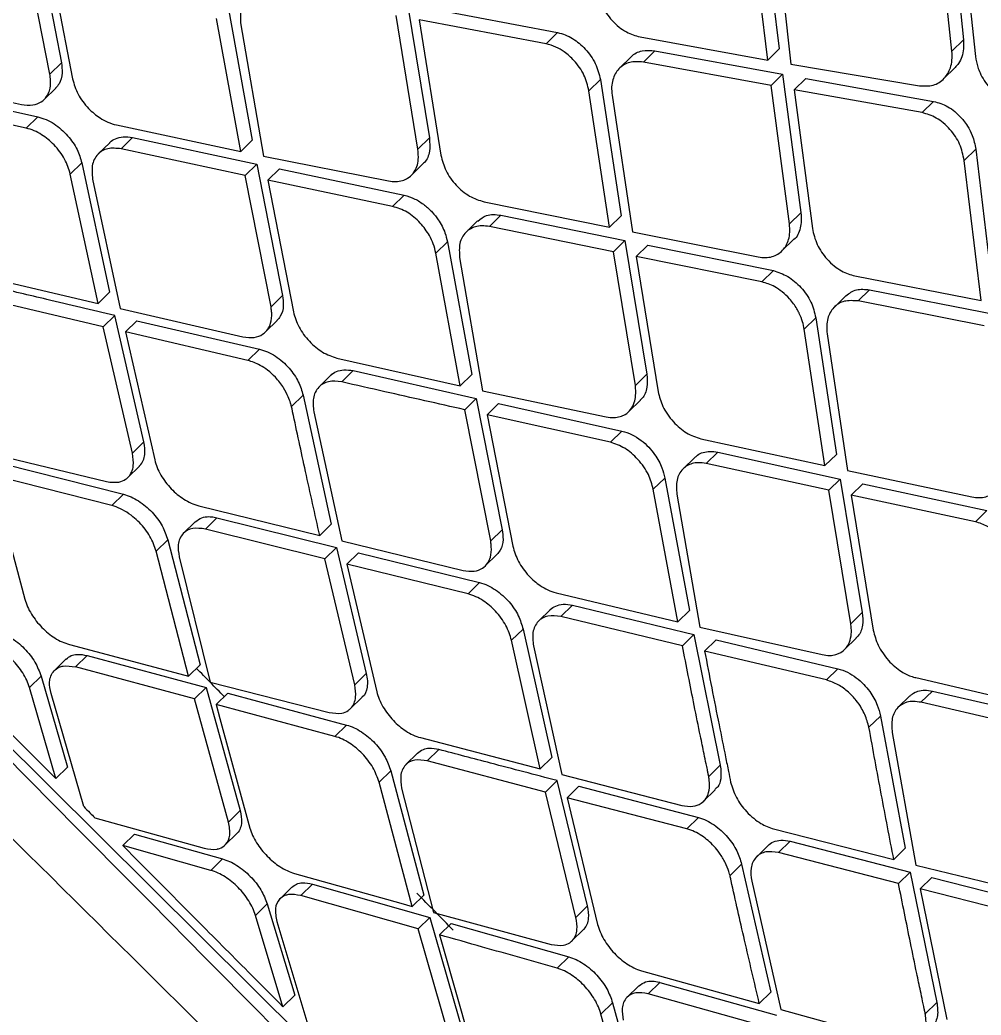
# Model space of a CAD drawing. Extents: x 525 to 613, y 487 to 635.
# Drawn here: x 601.145 to 602.214, y 577.558 to 578.665 of the extents above; entities that cross this region are included whole.
import ezdxf

# ---------------------------------------------------------------- set-up
doc = ezdxf.new("R2010")
doc.units = 0
doc.header["$MEASUREMENT"] = 0
doc.layers.add('1', color=4, linetype='Continuous')
doc.layers.add('STD TEST', color=3, linetype='Continuous')

# ---------------------------------------------------------------- blocks, each defined once
blk = doc.blocks.new('2023 VANGUARD')
at = {"layer": '1', "color": 3, "linetype": 'Continuous', "lineweight": 25}
for p, q in [((32.9196, -15.5734), (30.4812, -13.1583)), ((33.2183, -13.8921), (33.2348, -14.0484)), ((33.0109, -13.9031), (33.0299, -14.0585)), ((33.2219, -14.061), (33.2054, -13.9048)), ((33.0171, -14.0711), (32.9981, -13.9156)), ((33.2317, -13.909), (33.2481, -14.067)), ((32.2031, -13.9278), (32.2314, -14.0741)), ((33.0255, -13.9198), (33.0429, -14.0757)), ((32.2186, -14.0866), (32.1903, -13.9404)), ((32.2156, -13.9454), (32.2438, -14.092)), ((32.4169, -14.0122), (32.4438, -14.16)), ((32.6165, -14.0089), (32.6408, -14.1576)), ((32.6421, -14.0138), (32.7833, -14.0405)), ((32.431, -14.1725), (32.4041, -14.0247)), ((32.628, -14.1701), (32.6038, -14.0214)), ((32.6294, -14.0263), (32.6536, -14.1766)), ((32.7705, -14.053), (32.6294, -14.0263)), ((32.4308, -14.0296), (32.4562, -14.1778)), ((32.7705, -14.053), (32.7833, -14.0405)), ((32.875, -14.0453), (33.0171, -14.0711)), ((33.2219, -14.061), (33.2348, -14.0484)), ((32.8788, -14.0732), (32.8916, -14.0606)), ((32.8916, -14.0606), (33.0335, -14.0866)), ((33.0171, -14.0711), (33.0299, -14.0585)), ((32.8649, -14.0676), (32.8521, -14.0801)), ((32.2186, -14.0866), (32.2314, -14.0741)), ((33.0207, -14.0992), (32.8788, -14.0732)), ((33.0429, -14.0757), (33.1857, -14.0996)), ((33.2126, -14.092), (33.2255, -14.0794)), ((32.0492, -14.0903), (32.1869, -14.1204)), ((32.831, -14.0927), (32.8182, -14.1052)), ((32.831, -14.0927), (32.8539, -14.2443)), ((33.0207, -14.0992), (33.0335, -14.0867)), ((33.0335, -14.0866), (33.054, -14.2406)), ((33.0465, -14.1039), (33.0593, -14.0913)), ((33.0593, -14.0913), (33.2016, -14.1169)), ((32.0677, -14.1038), (32.2051, -14.1341)), ((32.2123, -14.1147), (32.2251, -14.1021)), ((32.8411, -14.2569), (32.8182, -14.1052)), ((33.0411, -14.2532), (33.0207, -14.0992)), ((33.1887, -14.1294), (33.0465, -14.1039)), ((33.0465, -14.1039), (33.0667, -14.2581)), ((32.1923, -14.1467), (32.0549, -14.1164)), ((32.8439, -14.1101), (32.8665, -14.262)), ((33.1887, -14.1294), (33.2016, -14.1169)), ((32.1923, -14.1467), (32.2051, -14.1342)), ((32.2926, -14.1431), (32.431, -14.1725)), ((32.2978, -14.1696), (32.3106, -14.1571)), ((32.3106, -14.1571), (32.4488, -14.1867)), ((32.431, -14.1725), (32.4438, -14.16)), ((32.628, -14.1701), (32.6408, -14.1576)), ((32.2852, -14.1628), (32.2725, -14.1752)), ((32.436, -14.1992), (32.2978, -14.1696)), ((33.2356, -14.1825), (33.2484, -14.1699)), ((33.2484, -14.1699), (33.2672, -14.3256)), ((32.4562, -14.1778), (32.5952, -14.2053)), ((33.2544, -14.3382), (33.2356, -14.1825)), ((32.2413, -14.1977), (32.2541, -14.1852)), ((32.2541, -14.1852), (32.285, -14.3289)), ((32.436, -14.1992), (32.4488, -14.1867)), ((32.4488, -14.1867), (32.4774, -14.3328)), ((32.4612, -14.2045), (32.4739, -14.192)), ((32.4739, -14.192), (32.6126, -14.2211)), ((32.6207, -14.1991), (32.6335, -14.1865)), ((32.2722, -14.3415), (32.2413, -14.1977)), ((32.2662, -14.2032), (32.2969, -14.3472)), ((32.4646, -14.3453), (32.436, -14.1992)), ((32.4612, -14.2045), (32.4895, -14.3509)), ((32.5998, -14.2337), (32.4612, -14.2045)), ((32.5998, -14.2337), (32.6126, -14.2212)), ((32.7016, -14.2286), (32.8411, -14.2569)), ((32.7075, -14.256), (32.7203, -14.2435)), ((32.7203, -14.2435), (32.8582, -14.2717)), ((32.8411, -14.2569), (32.8539, -14.2443)), ((33.0411, -14.2532), (33.054, -14.2407)), ((32.6944, -14.2497), (32.6816, -14.2622)), ((32.8454, -14.2843), (32.7075, -14.256)), ((32.8665, -14.262), (33.0065, -14.2898)), ((33.0329, -14.2831), (33.0457, -14.2706)), ((32.6607, -14.2729), (32.6479, -14.2855)), ((32.6607, -14.2729), (32.6878, -14.4205)), ((32.8454, -14.2843), (32.8582, -14.2717)), ((32.8582, -14.2717), (32.8826, -14.4203)), ((32.8708, -14.2894), (32.8836, -14.2769)), ((32.8836, -14.2769), (33.0233, -14.305)), ((32.6749, -14.4331), (32.6479, -14.2855)), ((32.6744, -14.2906), (32.6999, -14.4386)), ((32.8698, -14.4328), (32.8454, -14.2843)), ((33.0105, -14.3175), (32.8708, -14.2894)), ((32.8708, -14.2894), (32.8951, -14.4397)), ((32.1362, -14.3097), (32.2722, -14.3415)), ((33.0105, -14.3175), (33.0233, -14.305)), ((33.1138, -14.3109), (33.2544, -14.3382)), ((33.1176, -14.3388), (33.1304, -14.3263)), ((33.1304, -14.3263), (33.2708, -14.3538)), ((32.2779, -14.3675), (32.1435, -14.3358)), ((32.2722, -14.3415), (32.285, -14.3289)), ((32.4774, -14.3328), (32.4646, -14.3453)), ((33.104, -14.333), (33.0912, -14.3455)), ((32.2969, -14.3472), (32.4333, -14.3786)), ((33.2579, -14.3663), (33.1176, -14.3388)), ((32.2779, -14.3675), (32.2908, -14.3549)), ((32.3233, -14.4955), (32.2908, -14.3549)), ((33.0577, -14.3702), (33.0705, -14.3576)), ((33.0705, -14.3576), (33.0934, -14.5093)), ((32.3104, -14.5081), (32.2779, -14.3675)), ((32.3026, -14.3732), (32.3155, -14.3607)), ((32.3155, -14.3607), (32.4516, -14.3923)), ((32.4584, -14.3732), (32.4713, -14.3606)), ((33.0806, -14.5218), (33.0577, -14.3702)), ((32.3026, -14.3732), (32.3352, -14.5155)), ((32.4388, -14.4048), (32.3026, -14.3732)), ((33.0831, -14.3753), (33.1057, -14.5272)), ((32.4388, -14.4048), (32.4516, -14.3923)), ((32.5379, -14.4023), (32.6749, -14.4331)), ((32.5309, -14.4216), (32.5182, -14.4341)), ((32.5432, -14.4287), (32.5561, -14.4162)), ((32.5561, -14.4162), (32.6928, -14.4472)), ((32.6749, -14.4331), (32.6878, -14.4205)), ((32.8698, -14.4328), (32.8826, -14.4203)), ((32.5003, -14.4436), (32.4874, -14.4561)), ((32.5003, -14.4436), (32.5316, -14.5869)), ((32.68, -14.4597), (32.6928, -14.4472)), ((32.6928, -14.4472), (32.7217, -14.593)), ((32.6999, -14.4386), (32.8374, -14.4676)), ((32.7177, -14.4528), (32.7049, -14.4653)), ((32.7177, -14.4528), (32.8549, -14.4834)), ((32.8626, -14.4617), (32.8754, -14.4491)), ((32.5122, -14.4619), (32.5432, -14.6055)), ((32.7089, -14.6055), (32.68, -14.4597)), ((32.842, -14.4959), (32.7049, -14.4653)), ((32.7049, -14.4653), (32.7335, -14.6114)), ((32.842, -14.4959), (32.8548, -14.4834)), ((32.9427, -14.492), (33.0806, -14.5218)), ((32.3104, -14.5081), (32.3233, -14.4955)), ((32.1474, -14.5071), (32.2815, -14.5396)), ((32.9358, -14.5128), (32.923, -14.5253)), ((32.9485, -14.5194), (32.9614, -14.5069)), ((32.9614, -14.5069), (33.0977, -14.5367)), ((33.0806, -14.5218), (33.0934, -14.5093)), ((32.1669, -14.5197), (32.3006, -14.5536)), ((32.3053, -14.5349), (32.3182, -14.5223)), ((33.0849, -14.5492), (32.9485, -14.5194)), ((32.2877, -14.5663), (32.154, -14.5323)), ((32.8898, -14.5481), (32.9026, -14.5356)), ((32.9026, -14.5356), (32.9299, -14.6829)), ((33.0977, -14.5367), (33.0849, -14.5492)), ((33.0978, -14.5367), (33.1222, -14.6851)), ((33.1057, -14.5272), (33.2441, -14.5566)), ((33.11, -14.5546), (33.1228, -14.5421)), ((33.1228, -14.5421), (33.2609, -14.5718)), ((32.1586, -14.55), (32.1908, -14.6704)), ((32.2877, -14.5663), (32.3006, -14.5537)), ((32.9171, -14.6955), (32.8898, -14.5481)), ((32.9159, -14.5536), (32.9417, -14.7013)), ((33.1094, -14.6976), (33.0849, -14.5492)), ((33.11, -14.5546), (33.1344, -14.7048)), ((33.2481, -14.5843), (33.11, -14.5546)), ((32.3842, -14.5664), (32.5187, -14.5995)), ((32.3916, -14.5923), (32.4044, -14.5797)), ((32.4044, -14.5797), (32.5375, -14.6128)), ((33.2481, -14.5843), (33.2609, -14.5718)), ((32.3803, -14.5842), (32.3674, -14.5969)), ((32.5187, -14.5995), (32.5316, -14.5869)), ((32.5246, -14.6254), (32.3916, -14.5923)), ((32.7089, -14.6055), (32.7217, -14.593)), ((32.3498, -14.6044), (32.3369, -14.617)), ((32.3498, -14.6044), (32.3857, -14.7433)), ((32.5375, -14.6128), (32.5246, -14.6254)), ((32.5375, -14.6128), (32.5706, -14.7528)), ((32.5432, -14.6055), (32.6782, -14.6383)), ((32.3727, -14.756), (32.3369, -14.617)), ((32.3624, -14.6231), (32.3968, -14.7624)), ((32.549, -14.6314), (32.5619, -14.6188)), ((32.5619, -14.6188), (32.6966, -14.6519)), ((32.7029, -14.6332), (32.7158, -14.6206)), ((32.5577, -14.7654), (32.5246, -14.6254)), ((32.6837, -14.6644), (32.549, -14.6314)), ((32.549, -14.6314), (32.5822, -14.7731)), ((32.6837, -14.6644), (32.6966, -14.6519)), ((32.7816, -14.6632), (32.9171, -14.6955)), ((32.787, -14.6895), (32.7999, -14.6769)), ((32.7999, -14.6769), (32.935, -14.7095)), ((32.7751, -14.682), (32.7623, -14.6945)), ((32.9222, -14.7221), (32.787, -14.6895)), ((32.9171, -14.6955), (32.9299, -14.6829)), ((33.1094, -14.6976), (33.1222, -14.6851)), ((32.9417, -14.7013), (33.0776, -14.7319)), ((32.7321, -14.716), (32.7449, -14.7035)), ((32.7449, -14.7035), (32.7768, -14.8463)), ((32.9222, -14.7221), (32.935, -14.7095)), ((32.935, -14.7095), (32.9643, -14.8549)), ((33.1024, -14.7263), (33.1153, -14.7137)), ((32.2404, -14.7207), (32.3576, -14.7519)), ((32.764, -14.8589), (32.7321, -14.716)), ((32.7565, -14.7221), (32.7881, -14.8652)), ((32.9468, -14.7279), (32.9596, -14.7154)), ((32.9596, -14.7154), (33.0951, -14.7476)), ((32.2473, -14.7456), (32.2602, -14.7329)), ((32.2602, -14.7329), (32.3924, -14.7684)), ((33.0823, -14.7601), (32.9468, -14.7279)), ((32.2367, -14.7367), (32.2238, -14.7494)), ((32.3794, -14.781), (32.2473, -14.7456)), ((32.3727, -14.756), (32.3857, -14.7433)), ((32.1959, -14.7686), (32.2089, -14.7559)), ((32.2089, -14.7559), (32.2382, -14.8569)), ((32.3576, -14.7519), (32.3727, -14.756)), ((32.5577, -14.7654), (32.5706, -14.7528)), ((33.0823, -14.7601), (33.0951, -14.7476)), ((33.1816, -14.7575), (33.3178, -14.789)), ((32.2252, -14.8696), (32.1959, -14.7686)), ((32.3794, -14.781), (32.3924, -14.7684)), ((32.3924, -14.7684), (32.4303, -14.9053)), ((32.3968, -14.7624), (32.5294, -14.7963)), ((32.2563, -14.9008), (32.2199, -14.7751)), ((32.4034, -14.7875), (32.4164, -14.7748)), ((32.4164, -14.7748), (32.5487, -14.8102)), ((32.5528, -14.792), (32.5657, -14.7794)), ((33.1751, -14.7779), (33.1623, -14.7904)), ((33.1875, -14.7849), (33.2003, -14.7724)), ((33.2003, -14.7724), (33.335, -14.8038)), ((32.4173, -14.918), (32.3794, -14.781)), ((32.4034, -14.7875), (32.4076, -14.8028)), ((32.5357, -14.8228), (32.4034, -14.7875)), ((33.3222, -14.8164), (33.1875, -14.7849)), ((33.1296, -14.8127), (33.1425, -14.8002)), ((33.1425, -14.8002), (33.1701, -14.9471)), ((32.4076, -14.8028), (32.4411, -14.9247)), ((32.5357, -14.8228), (32.5487, -14.8102)), ((32.6309, -14.8242), (32.7639, -14.8589)), ((33.1554, -14.8185), (33.1816, -14.9659)), ((32.6276, -14.8416), (32.6146, -14.8542)), ((32.6384, -14.8501), (32.6514, -14.8374)), ((32.764, -14.8589), (32.7768, -14.8463)), ((32.2252, -14.8696), (32.2382, -14.8569)), ((32.7699, -14.8847), (32.6384, -14.8501)), ((32.9515, -14.8674), (32.9643, -14.8549)), ((32.5848, -14.8738), (32.5977, -14.8611)), ((32.5977, -14.8611), (32.6345, -14.9992)), ((32.7881, -14.8652), (32.9214, -14.8996)), ((32.6215, -15.0119), (32.5848, -14.8738)), ((32.7828, -14.872), (32.7699, -14.8847)), ((32.8167, -15.0113), (32.7828, -14.872)), ((32.7941, -14.891), (32.807, -14.8783)), ((32.807, -14.8783), (32.94, -14.913)), ((32.6099, -14.8802), (32.6452, -15.0186)), ((32.8037, -15.024), (32.7699, -14.8847)), ((32.9458, -14.8948), (32.9587, -14.8822)), ((32.7941, -14.891), (32.8279, -15.0319)), ((32.9271, -14.9256), (32.7941, -14.891)), ((32.4173, -14.918), (32.4303, -14.9053)), ((32.2687, -14.9132), (32.3904, -14.9471)), ((32.9271, -14.9256), (32.94, -14.913)), ((32.2996, -14.9442), (32.3127, -14.9315)), ((32.3127, -14.9315), (32.4106, -14.9589)), ((32.4136, -14.9435), (32.4266, -14.9308)), ((33.0236, -14.9257), (33.1573, -14.9597)), ((32.3976, -14.9717), (32.2996, -14.9442)), ((33.0175, -14.9441), (33.0048, -14.9566)), ((33.0291, -14.952), (33.0419, -14.9394)), ((33.0419, -14.9394), (33.1753, -14.9736)), ((33.1625, -14.9862), (33.0291, -14.952)), ((33.1573, -14.9597), (33.1701, -14.9471)), ((32.3976, -14.9717), (32.4106, -14.9589)), ((32.988, -14.9649), (32.9751, -14.9775)), ((32.988, -14.9649), (33.0206, -15.107)), ((33.1816, -14.9659), (33.3157, -14.9983)), ((32.4906, -14.9751), (32.6088, -15.0083)), ((33.1625, -14.9862), (33.1753, -14.9737)), ((33.1753, -14.9736), (33.2052, -15.1185)), ((32.4977, -14.9998), (32.5107, -14.9871)), ((32.5107, -14.9871), (32.6414, -15.024)), ((32.9992, -14.9838), (33.0315, -15.1263)), ((33.1996, -14.9798), (33.1867, -14.9924)), ((33.1996, -14.9798), (33.3333, -15.0138)), ((32.4876, -14.9905), (32.4746, -15.0033)), ((32.6284, -15.0368), (32.4977, -14.9998)), ((32.6215, -15.0119), (32.6345, -14.9992)), ((33.3204, -15.0264), (33.1867, -14.9924)), ((33.1867, -14.9924), (33.2163, -15.1376)), ((32.4473, -15.0218), (32.4604, -15.0091)), ((32.4604, -15.0091), (32.491, -15.1105)), ((32.6088, -15.0083), (32.6215, -15.0119)), ((32.8037, -15.024), (32.8167, -15.0113)), ((32.4779, -15.1233), (32.4473, -15.0218)), ((32.6452, -15.0186), (32.7762, -15.0541)), ((32.4711, -15.0286), (32.509, -15.1546)), ((32.6284, -15.0368), (32.6414, -15.024)), ((32.6414, -15.024), (32.6804, -15.1599)), ((32.6521, -15.0435), (32.6651, -15.0308)), ((32.6651, -15.0308), (32.7957, -15.0678)), ((32.6673, -15.1727), (32.6284, -15.0368)), ((32.6521, -15.0435), (32.6556, -15.0563)), ((32.7992, -15.0502), (32.8122, -15.0375)), ((32.6556, -15.0563), (32.6909, -15.1796)), ((32.7827, -15.0805), (32.7957, -15.0678)), ((32.8765, -15.0833), (33.0077, -15.1197)), ((32.8737, -15.1), (32.8607, -15.1127)), ((32.8841, -15.109), (32.8971, -15.0963)), ((32.8971, -15.0963), (33.0268, -15.1326)), ((32.4909, -15.1105), (32.4779, -15.1233)), ((33.0138, -15.1453), (32.8841, -15.109)), ((33.0077, -15.1197), (33.0206, -15.107)), ((32.8315, -15.1316), (32.8445, -15.1189)), ((32.8445, -15.1189), (32.8824, -15.2559)), ((33.1923, -15.1311), (33.2052, -15.1185)), ((32.8694, -15.2686), (32.8315, -15.1316)), ((33.0315, -15.1263), (33.163, -15.1625))]:
    blk.add_line(p, q, dxfattribs=at)
for points, knots in [([(26.8663, -9.7116), (26.937, -9.7812), (27.0812, -9.923), (27.2872, -10.1253), (27.4722, -10.3069), (27.6216, -10.4534), (27.7474, -10.5767), (27.8647, -10.6918), (27.9896, -10.8141), (28.1434, -10.965), (28.3305, -11.1483), (28.5539, -11.3673), (28.7978, -11.6064), (29.1727, -11.974), (29.664, -12.4562), (30.258, -13.0407), (30.9241, -13.6973), (31.6654, -14.4298), (32.3021, -15.0605), (32.756, -15.5099), (33.0391, -15.7902), (33.347, -16.0949), (33.6662, -16.4106), (33.8829, -16.6245), (33.9883, -16.7285)], [0, 0, 0, 0, 0.029767, 0.060688, 0.086611, 0.107534, 0.123455, 0.139475, 0.15683, 0.175896, 0.204115, 0.235405, 0.26976, 0.306593, 0.392938, 0.476282, 0.556631, 0.673578, 0.789035, 0.825555, 0.865273, 0.90861, 0.955567, 1, 1, 1, 1]), ([(33.089, -17.8555), (32.8469, -17.5345), (32.3652, -16.8957), (31.5863, -15.9847), (30.7889, -15.0999), (29.9669, -14.2414), (29.1318, -13.4082), (28.2861, -12.5963), (27.4201, -11.8141), (26.5231, -11.0565), (25.896, -10.586), (25.5807, -10.3493)], [0, 0, 0, 0, 0.113392, 0.225638, 0.337341, 0.448782, 0.560233, 0.669481, 0.778832, 0.888788, 1, 1, 1, 1]), ([(32.6165, -18.3278), (32.528, -18.1961), (32.3492, -17.9299), (32.0677, -17.5326), (31.7728, -17.1325), (31.4636, -16.7304), (31.1491, -16.3383), (30.7744, -15.8893), (30.3282, -15.3796), (29.7887, -14.7964), (29.285, -14.2806), (28.8367, -13.84), (28.4614, -13.4835), (28.0918, -13.1442), (27.7284, -12.8222), (27.3605, -12.5075), (26.9058, -12.1331), (26.3605, -11.7073), (25.7337, -11.2469), (25.3112, -10.9616), (25.103, -10.821)], [0, 0, 0, 0, 0.0447089, 0.0903487, 0.1369096, 0.1843794, 0.2327447, 0.2779544, 0.3484175, 0.4226792, 0.500679, 0.5505248, 0.5989031, 0.6457948, 0.691185, 0.7350623, 0.7815627, 0.8564232, 0.9292521, 1, 1, 1, 1]), ([(33.9893, -16.6933), (33.9889, -16.6929), (33.9856, -16.6895), (33.9746, -16.6784), (33.9354, -16.6386), (33.7891, -16.4902), (33.2206, -15.9119), (32.0987, -14.7662), (31.072, -13.7471), (30.4807, -13.1602)], [0, 0, 0, 0, 0.000353, 0.002828, 0.009436, 0.033986, 0.128384, 0.498019, 1, 1, 1, 1]), ([(32.4644, -13.9946), (32.4616, -13.9942), (32.4561, -13.9935), (32.4465, -13.995), (32.4368, -14.0008), (32.4299, -14.0131), (32.4305, -14.0241), (32.4308, -14.0296)], [0, 0, 0, 0, 0.133166, 0.261119, 0.500361, 0.749179, 1, 1, 1, 1]), ([(32.8274, -13.993), (32.8288, -13.9989), (32.8317, -14.0109), (32.8416, -14.0251), (32.8514, -14.0343), (32.8619, -14.0415), (32.8699, -14.0438), (32.875, -14.0453)], [0, 0, 0, 0, 0.249789, 0.499433, 0.638658, 0.768648, 1, 1, 1, 1]), ([(32.7833, -14.0405), (32.7862, -14.0412), (32.7918, -14.0426), (32.8026, -14.0481), (32.8149, -14.0583), (32.8265, -14.0748), (32.8295, -14.0867), (32.831, -14.0927)], [0, 0, 0, 0, 0.13137, 0.258098, 0.496636, 0.748214, 1, 1, 1, 1]), ([(33.2348, -14.0484), (33.2349, -14.0519), (33.2353, -14.0586), (33.2332, -14.0674), (33.23, -14.0745), (33.2268, -14.0778), (33.2254, -14.0793)], [0, 0, 0, 0, 0.27905, 0.546762, 0.803185, 1, 1, 1, 1]), ([(32.8182, -14.1052), (32.8168, -14.0993), (32.8139, -14.0874), (32.8031, -14.0722), (32.7918, -14.0622), (32.7811, -14.0558), (32.7742, -14.054), (32.7705, -14.053)], [0, 0, 0, 0, 0.249693, 0.499384, 0.685785, 0.831493, 1, 1, 1, 1]), ([(32.865, -14.0677), (32.8651, -14.0675), (32.8681, -14.0638), (32.8768, -14.0597), (32.8868, -14.0603), (32.8916, -14.0606)], [0, 0, 0, 0, 0.022458, 0.525567, 1, 1, 1, 1]), ([(33.1857, -14.0996), (33.191, -14.0998), (33.2017, -14.1003), (33.2138, -14.0923), (33.22, -14.0816), (33.2224, -14.0709), (33.2221, -14.0644), (33.2219, -14.061)], [0, 0, 0, 0, 0.246673, 0.499199, 0.722631, 0.854677, 1, 1, 1, 1]), ([(33.2481, -14.067), (33.2488, -14.071), (33.2498, -14.077), (33.2546, -14.089), (33.2614, -14.0997), (33.271, -14.1089), (33.2814, -14.1163), (33.2895, -14.1186), (33.2948, -14.1202)], [0, 0, 0, 0, 0.163472, 0.250582, 0.499861, 0.633896, 0.762075, 1, 1, 1, 1]), ([(32.2314, -14.0741), (32.2319, -14.0779), (32.233, -14.0866), (32.2303, -14.0962), (32.2264, -14.1006), (32.225, -14.1021)], [0, 0, 0, 0, 0.33894, 0.773563, 1, 1, 1, 1]), ([(32.8788, -14.0732), (32.8735, -14.0728), (32.8629, -14.0722), (32.8508, -14.0798), (32.8449, -14.0904), (32.8431, -14.1008), (32.8436, -14.1069), (32.8439, -14.1101)], [0, 0, 0, 0, 0.248866, 0.499118, 0.73443, 0.863554, 1, 1, 1, 1]), ([(32.1869, -14.1204), (32.1913, -14.1209), (32.1996, -14.1219), (32.209, -14.118), (32.215, -14.1123), (32.2189, -14.1042), (32.2198, -14.0956), (32.2189, -14.0889), (32.2186, -14.0866)], [0, 0, 0, 0, 0.212542, 0.4002, 0.562904, 0.700598, 0.90018, 1, 1, 1, 1]), ([(32.2438, -14.092), (32.2455, -14.0977), (32.2489, -14.1091), (32.2606, -14.1246), (32.2726, -14.1346), (32.2833, -14.1405), (32.2894, -14.1422), (32.2926, -14.1431)], [0, 0, 0, 0, 0.24857, 0.499632, 0.716873, 0.850307, 1, 1, 1, 1]), ([(33.2016, -14.1169), (33.2069, -14.1184), (33.215, -14.1208), (33.2254, -14.1282), (33.2305, -14.1331), (33.2335, -14.1366), (33.2358, -14.1394), (33.24, -14.1454), (33.2457, -14.1561), (33.2474, -14.1649), (33.2484, -14.1699)], [0, 0, 0, 0, 0.238678, 0.366361, 0.499074, 0.513116, 0.541083, 0.63871, 0.791778, 1, 1, 1, 1]), ([(32.2051, -14.1341), (32.2082, -14.135), (32.2142, -14.1367), (32.2232, -14.1416), (32.2313, -14.1478), (32.2406, -14.157), (32.2496, -14.1699), (32.2526, -14.1802), (32.2541, -14.1852)], [0, 0, 0, 0, 0.14388, 0.282402, 0.415579, 0.543425, 0.78213, 1, 1, 1, 1]), ([(33.2356, -14.1825), (33.2343, -14.1764), (33.2317, -14.1643), (33.2221, -14.15), (33.2126, -14.1408), (33.2022, -14.1334), (33.1941, -14.131), (33.1887, -14.1294)], [0, 0, 0, 0, 0.249837, 0.499631, 0.632521, 0.760483, 1, 1, 1, 1]), ([(32.2413, -14.1977), (32.2396, -14.1921), (32.237, -14.1837), (32.2299, -14.1728), (32.2217, -14.163), (32.2117, -14.1549), (32.201, -14.1491), (32.1953, -14.1475), (32.1923, -14.1467)], [0, 0, 0, 0, 0.244737, 0.371339, 0.500424, 0.731274, 0.861019, 1, 1, 1, 1]), ([(32.2853, -14.1628), (32.2853, -14.1627), (32.2868, -14.1607), (32.2917, -14.1581), (32.3001, -14.1556), (32.307, -14.1566), (32.3106, -14.1571)], [0, 0, 0, 0, 0.007997, 0.310035, 0.640715, 1, 1, 1, 1]), ([(32.6408, -14.1576), (32.6411, -14.1626), (32.6419, -14.1731), (32.6379, -14.1825), (32.634, -14.1858), (32.6334, -14.1864)], [0, 0, 0, 0, 0.442382, 0.909761, 1, 1, 1, 1]), ([(32.2978, -14.1696), (32.2927, -14.1691), (32.2824, -14.1681), (32.2728, -14.1739), (32.2678, -14.1813), (32.2648, -14.1901), (32.2657, -14.1981), (32.2662, -14.2032)], [0, 0, 0, 0, 0.249464, 0.498817, 0.634636, 0.763603, 1, 1, 1, 1]), ([(32.5952, -14.2053), (32.598, -14.2057), (32.6035, -14.2064), (32.6107, -14.2052), (32.6173, -14.2023), (32.6231, -14.1972), (32.627, -14.1899), (32.6289, -14.1809), (32.6283, -14.174), (32.628, -14.1701)], [0, 0, 0, 0, 0.135944, 0.26276, 0.380451, 0.534589, 0.696874, 0.828606, 1, 1, 1, 1]), ([(32.6126, -14.2211), (32.6166, -14.2223), (32.6243, -14.2246), (32.6351, -14.2316), (32.6439, -14.2396), (32.652, -14.2499), (32.6581, -14.2614), (32.66, -14.2696), (32.6607, -14.2729)], [0, 0, 0, 0, 0.187052, 0.356463, 0.508203, 0.642242, 0.856373, 1, 1, 1, 1]), ([(32.6479, -14.2855), (32.6471, -14.282), (32.6456, -14.2756), (32.64, -14.2641), (32.6306, -14.2512), (32.6162, -14.2388), (32.6053, -14.2354), (32.5998, -14.2337)], [0, 0, 0, 0, 0.148678, 0.281896, 0.501171, 0.750736, 1, 1, 1, 1]), ([(32.6947, -14.2501), (32.6977, -14.2476), (32.7025, -14.2436), (32.7119, -14.2423), (32.7175, -14.2431), (32.7203, -14.2435)], [0, 0, 0, 0, 0.446132, 0.719829, 1, 1, 1, 1]), ([(33.054, -14.2407), (33.0542, -14.2437), (33.0547, -14.2497), (33.0528, -14.2601), (33.05, -14.2681), (33.0458, -14.2704), (33.0457, -14.2705)], [0, 0, 0, 0, 0.251471, 0.500176, 0.987111, 1, 1, 1, 1]), ([(32.7075, -14.256), (32.7047, -14.2556), (32.6991, -14.2548), (32.6897, -14.2563), (32.6802, -14.262), (32.6734, -14.2741), (32.674, -14.2851), (32.6744, -14.2906)], [0, 0, 0, 0, 0.136053, 0.264957, 0.500346, 0.751098, 1, 1, 1, 1]), ([(33.0065, -14.2898), (33.0092, -14.2902), (33.0146, -14.2909), (33.0243, -14.2894), (33.0343, -14.2835), (33.0401, -14.2728), (33.0419, -14.2623), (33.0414, -14.2563), (33.0411, -14.2532)], [0, 0, 0, 0, 0.12887, 0.255285, 0.499751, 0.737762, 0.865971, 1, 1, 1, 1]), ([(33.0667, -14.2581), (33.0681, -14.2641), (33.0709, -14.2761), (33.0809, -14.2905), (33.0907, -14.2999), (33.1011, -14.3071), (33.1089, -14.3094), (33.1138, -14.3109)], [0, 0, 0, 0, 0.249757, 0.499404, 0.64357, 0.775204, 1, 1, 1, 1]), ([(32.2908, -14.3549), (32.2655, -14.349), (32.2207, -14.3384), (32.1759, -14.3278), (32.1564, -14.3232)], [0, 0, 0, 0, 0.562685, 1, 1, 1, 1]), ([(33.0577, -14.3702), (33.0572, -14.3674), (33.0561, -14.3616), (33.0536, -14.3556), (33.052, -14.3524), (33.0518, -14.3519), (33.051, -14.3502), (33.0479, -14.3447), (33.0421, -14.3367), (33.0334, -14.3286), (33.023, -14.3213), (33.0153, -14.319), (33.0105, -14.3175)], [0, 0, 0, 0, 0.116873, 0.250401, 0.250408, 0.257645, 0.271775, 0.320702, 0.500592, 0.645566, 0.777272, 1, 1, 1, 1]), ([(33.104, -14.333), (33.1077, -14.3303), (33.115, -14.3249), (33.1253, -14.3258), (33.1304, -14.3263)], [0, 0, 0, 0, 0.505405, 1, 1, 1, 1]), ([(32.4774, -14.3328), (32.4779, -14.3365), (32.479, -14.3452), (32.4764, -14.3547), (32.4725, -14.359), (32.4712, -14.3605)], [0, 0, 0, 0, 0.336674, 0.770621, 1, 1, 1, 1]), ([(32.4333, -14.3786), (32.4377, -14.3791), (32.4459, -14.3802), (32.4552, -14.3765), (32.4611, -14.3707), (32.4649, -14.3628), (32.4657, -14.3549), (32.465, -14.3485), (32.4647, -14.3462), (32.4646, -14.3453)], [0, 0, 0, 0, 0.213068, 0.401091, 0.564001, 0.701741, 0.900956, 0.963029, 1, 1, 1, 1]), ([(33.1176, -14.3388), (33.1123, -14.3384), (33.1018, -14.3377), (33.0898, -14.3452), (33.084, -14.3558), (33.0823, -14.3663), (33.0828, -14.3722), (33.0831, -14.3753)], [0, 0, 0, 0, 0.251855, 0.499126, 0.738904, 0.866911, 1, 1, 1, 1]), ([(32.4895, -14.3509), (32.4912, -14.3566), (32.4946, -14.368), (32.5067, -14.3841), (32.5219, -14.3968), (32.5325, -14.4005), (32.5379, -14.4023)], [0, 0, 0, 0, 0.248801, 0.500444, 0.747806, 1, 1, 1, 1]), ([(32.4516, -14.3923), (32.4547, -14.3932), (32.4606, -14.3949), (32.4695, -14.3999), (32.4776, -14.4061), (32.4868, -14.4154), (32.4957, -14.4283), (32.4988, -14.4386), (32.5003, -14.4436)], [0, 0, 0, 0, 0.144201, 0.282939, 0.416232, 0.544101, 0.782602, 1, 1, 1, 1]), ([(32.4874, -14.4561), (32.4871, -14.4549), (32.4861, -14.4515), (32.4836, -14.4444), (32.4784, -14.4344), (32.4705, -14.4241), (32.4613, -14.4159), (32.4508, -14.4088), (32.4434, -14.4063), (32.4388, -14.4048)], [0, 0, 0, 0, 0.057973, 0.16072, 0.308406, 0.500933, 0.649928, 0.782895, 1, 1, 1, 1]), ([(32.531, -14.4216), (32.531, -14.4216), (32.5326, -14.4195), (32.5374, -14.417), (32.5456, -14.4147), (32.5525, -14.4157), (32.5561, -14.4162)], [0, 0, 0, 0, 0.010073, 0.311657, 0.641643, 1, 1, 1, 1]), ([(32.8826, -14.4203), (32.8829, -14.4252), (32.8837, -14.4355), (32.8798, -14.4449), (32.876, -14.4483), (32.8753, -14.4489)], [0, 0, 0, 0, 0.430672, 0.894119, 1, 1, 1, 1]), ([(32.5432, -14.4287), (32.5382, -14.4282), (32.528, -14.4271), (32.5185, -14.4328), (32.5136, -14.4401), (32.5107, -14.4488), (32.5116, -14.4567), (32.5122, -14.4619)], [0, 0, 0, 0, 0.249407, 0.498774, 0.634356, 0.763247, 1, 1, 1, 1]), ([(32.68, -14.4597), (32.6504, -14.453), (32.6048, -14.4427), (32.5592, -14.4324), (32.5432, -14.4287)], [0, 0, 0, 0, 0.648968, 1, 1, 1, 1]), ([(32.8374, -14.4676), (32.8403, -14.4681), (32.8457, -14.4688), (32.8528, -14.4676), (32.8593, -14.4648), (32.865, -14.4597), (32.8688, -14.4525), (32.8706, -14.4435), (32.8701, -14.4367), (32.8698, -14.4328)], [0, 0, 0, 0, 0.138233, 0.265443, 0.381633, 0.535939, 0.699684, 0.83166, 1, 1, 1, 1]), ([(32.8951, -14.4397), (32.8965, -14.4451), (32.8987, -14.4536), (32.9054, -14.4649), (32.9137, -14.4755), (32.9266, -14.4866), (32.9373, -14.4902), (32.9427, -14.492)], [0, 0, 0, 0, 0.233999, 0.363526, 0.501006, 0.750381, 1, 1, 1, 1]), ([(32.5187, -14.5995), (32.5135, -14.5759), (32.5033, -14.5302), (32.4933, -14.4838), (32.4885, -14.4612), (32.4884, -14.4608), (32.4881, -14.4593), (32.4878, -14.4578), (32.4875, -14.4562), (32.4874, -14.4561), (32.4874, -14.4561), (32.4874, -14.4561)], [0, 0, 0, 0, 0.497337, 0.959979, 0.966034, 0.96817, 0.968424, 0.997889, 0.999404, 0.999937, 1, 1, 1, 1]), ([(32.8549, -14.4834), (32.8586, -14.4845), (32.8658, -14.4867), (32.8761, -14.4932), (32.8846, -14.5009), (32.8929, -14.511), (32.8996, -14.523), (32.9017, -14.5318), (32.9026, -14.5356)], [0, 0, 0, 0, 0.176031, 0.337552, 0.484544, 0.616993, 0.837386, 1, 1, 1, 1]), ([(32.3181, -14.5223), (32.3183, -14.5221), (32.3202, -14.5205), (32.3226, -14.5163), (32.3251, -14.508), (32.324, -14.5004), (32.3232, -14.4955)], [0, 0, 0, 0, 0.036601, 0.306731, 0.557609, 1, 1, 1, 1]), ([(32.8898, -14.5481), (32.8883, -14.5426), (32.8861, -14.5342), (32.8793, -14.5229), (32.8709, -14.5124), (32.8581, -14.5013), (32.8474, -14.4977), (32.842, -14.4959)], [0, 0, 0, 0, 0.234792, 0.364126, 0.501109, 0.750409, 1, 1, 1, 1]), ([(32.2815, -14.5396), (32.2864, -14.5402), (32.2945, -14.5412), (32.302, -14.5378), (32.3067, -14.5339), (32.3098, -14.529), (32.3122, -14.5205), (32.3111, -14.5129), (32.3104, -14.5081)], [0, 0, 0, 0, 0.248975, 0.413113, 0.49921, 0.639527, 0.769904, 1, 1, 1, 1]), ([(32.9359, -14.5129), (32.9369, -14.512), (32.9395, -14.5093), (32.9452, -14.5069), (32.9528, -14.5056), (32.9585, -14.5064), (32.9614, -14.5069)], [0, 0, 0, 0, 0.163374, 0.433494, 0.71236, 1, 1, 1, 1]), ([(32.3352, -14.5155), (32.336, -14.5183), (32.3376, -14.5238), (32.3432, -14.535), (32.3529, -14.5479), (32.3653, -14.558), (32.3758, -14.5638), (32.3813, -14.5655), (32.3842, -14.5664)], [0, 0, 0, 0, 0.12828, 0.254608, 0.500577, 0.734599, 0.863482, 1, 1, 1, 1]), ([(32.9485, -14.5194), (32.9457, -14.519), (32.9402, -14.5181), (32.9308, -14.5196), (32.9215, -14.5251), (32.9149, -14.5371), (32.9156, -14.5481), (32.9159, -14.5536)], [0, 0, 0, 0, 0.139149, 0.269077, 0.500345, 0.75256, 1, 1, 1, 1]), ([(33.2441, -14.5566), (33.2468, -14.557), (33.2522, -14.5578), (33.2618, -14.5563), (33.2716, -14.5505), (33.2773, -14.54), (33.2791, -14.5295), (33.2786, -14.5235), (33.2783, -14.5204)], [0, 0, 0, 0, 0.130826, 0.257892, 0.499804, 0.74092, 0.868332, 1, 1, 1, 1]), ([(32.3006, -14.5536), (32.3034, -14.5545), (32.3088, -14.5562), (32.3172, -14.5608), (32.3252, -14.5666), (32.3346, -14.5756), (32.3444, -14.5886), (32.348, -14.5992), (32.3498, -14.6044)], [0, 0, 0, 0, 0.134021, 0.265398, 0.394196, 0.520489, 0.764708, 1, 1, 1, 1]), ([(32.3369, -14.617), (32.335, -14.6115), (32.3311, -14.6005), (32.3207, -14.5872), (32.3107, -14.578), (32.302, -14.5719), (32.2938, -14.5682), (32.2892, -14.5667), (32.2877, -14.5663)], [0, 0, 0, 0, 0.250671, 0.49954, 0.623608, 0.771, 0.922894, 1, 1, 1, 1]), ([(32.3804, -14.5844), (32.3826, -14.5826), (32.3868, -14.5793), (32.3945, -14.5783), (32.4003, -14.5788), (32.4034, -14.5795), (32.4044, -14.5797)], [0, 0, 0, 0, 0.375922, 0.682907, 0.891029, 1, 1, 1, 1]), ([(32.3916, -14.5923), (32.3866, -14.5917), (32.3768, -14.5904), (32.3676, -14.5956), (32.363, -14.6026), (32.3606, -14.611), (32.3617, -14.6184), (32.3624, -14.6231)], [0, 0, 0, 0, 0.249122, 0.498538, 0.642582, 0.774313, 1, 1, 1, 1]), ([(33.2949, -14.6374), (33.2934, -14.6315), (33.2905, -14.6196), (33.2804, -14.6048), (33.2703, -14.5952), (33.26, -14.5881), (33.2526, -14.5857), (33.2481, -14.5843)], [0, 0, 0, 0, 0.249766, 0.499436, 0.654498, 0.789749, 1, 1, 1, 1]), ([(32.7217, -14.593), (32.7222, -14.5967), (32.7234, -14.6052), (32.7209, -14.6147), (32.7171, -14.619), (32.7158, -14.6205)], [0, 0, 0, 0, 0.331923, 0.764367, 1, 1, 1, 1]), ([(32.6782, -14.6383), (32.6825, -14.6389), (32.6906, -14.64), (32.6998, -14.6364), (32.7057, -14.6307), (32.7093, -14.6228), (32.71, -14.615), (32.7093, -14.6087), (32.709, -14.6064), (32.7089, -14.6055)], [0, 0, 0, 0, 0.213897, 0.402506, 0.565758, 0.703599, 0.902305, 0.963787, 1, 1, 1, 1]), ([(32.7335, -14.6114), (32.7352, -14.617), (32.7387, -14.6285), (32.7503, -14.6441), (32.7622, -14.6544), (32.7727, -14.6605), (32.7786, -14.6622), (32.7816, -14.6632)], [0, 0, 0, 0, 0.248288, 0.499742, 0.720058, 0.85268, 1, 1, 1, 1]), ([(32.6966, -14.6519), (32.6996, -14.6528), (32.7055, -14.6546), (32.7143, -14.6597), (32.7223, -14.6659), (32.7315, -14.6753), (32.7404, -14.6882), (32.7434, -14.6985), (32.7449, -14.7035)], [0, 0, 0, 0, 0.144135, 0.282807, 0.416041, 0.543868, 0.782378, 1, 1, 1, 1]), ([(32.7321, -14.716), (32.7304, -14.7105), (32.7277, -14.7021), (32.7207, -14.6911), (32.7126, -14.6812), (32.7028, -14.673), (32.6923, -14.6671), (32.6866, -14.6653), (32.6837, -14.6644)], [0, 0, 0, 0, 0.245187, 0.37169, 0.500496, 0.730145, 0.860157, 1, 1, 1, 1]), ([(32.1908, -14.6704), (32.1916, -14.6731), (32.1934, -14.6786), (32.1993, -14.6894), (32.2093, -14.7022), (32.2218, -14.7123), (32.2323, -14.7181), (32.2377, -14.7198), (32.2404, -14.7207)], [0, 0, 0, 0, 0.130048, 0.256843, 0.500038, 0.739257, 0.867023, 1, 1, 1, 1]), ([(32.7751, -14.6821), (32.7751, -14.682), (32.7766, -14.68), (32.7813, -14.6776), (32.7895, -14.6753), (32.7963, -14.6764), (32.7999, -14.6769)], [0, 0, 0, 0, 0.006818, 0.309009, 0.64008, 1, 1, 1, 1]), ([(32.787, -14.6895), (32.782, -14.6889), (32.772, -14.6877), (32.7626, -14.6932), (32.7578, -14.7004), (32.755, -14.7091), (32.7559, -14.717), (32.7565, -14.7221)], [0, 0, 0, 0, 0.249373, 0.498756, 0.634458, 0.763387, 1, 1, 1, 1]), ([(33.1222, -14.6851), (33.1226, -14.6899), (33.1234, -14.7), (33.1198, -14.7093), (33.1159, -14.7128), (33.1151, -14.7135)], [0, 0, 0, 0, 0.42003, 0.879978, 1, 1, 1, 1]), ([(32.0482, -14.6923), (32.0777, -14.7219), (32.1331, -14.7773), (32.1921, -14.8364), (32.2216, -14.866), (32.2252, -14.8696)], [0, 0, 0, 0, 0.5, 0.938372, 1, 1, 1, 1]), ([(33.0776, -14.7319), (33.0804, -14.7324), (33.0859, -14.7332), (33.095, -14.7318), (33.1023, -14.7274), (33.1076, -14.7197), (33.11, -14.7119), (33.1102, -14.7041), (33.1096, -14.6993), (33.1094, -14.6976)], [0, 0, 0, 0, 0.140598, 0.268246, 0.500669, 0.625537, 0.790806, 0.929243, 1, 1, 1, 1]), ([(32.159, -14.7058), (32.1617, -14.7066), (32.1669, -14.7083), (32.1751, -14.7127), (32.1829, -14.7183), (32.1926, -14.7271), (32.2029, -14.7401), (32.2069, -14.7506), (32.2089, -14.7559)], [0, 0, 0, 0, 0.129412, 0.257385, 0.384045, 0.509523, 0.756267, 1, 1, 1, 1]), ([(33.1344, -14.7048), (33.1359, -14.7104), (33.1381, -14.719), (33.1448, -14.7303), (33.153, -14.7409), (33.1644, -14.7506), (33.1746, -14.7556), (33.1798, -14.7571), (33.1811, -14.7574), (33.1814, -14.7575), (33.1815, -14.7575), (33.1816, -14.7575), (33.1816, -14.7575)], [0, 0, 0, 0, 0.238532, 0.366743, 0.500494, 0.749386, 0.935395, 0.982948, 0.995288, 0.998597, 0.999828, 1, 1, 1, 1]), ([(32.1959, -14.7686), (32.195, -14.7659), (32.1932, -14.7605), (32.1873, -14.7497), (32.177, -14.7368), (32.1624, -14.7249), (32.1512, -14.7203), (32.1465, -14.7187), (32.146, -14.7185)], [0, 0, 0, 0, 0.129071, 0.255597, 0.500424, 0.749916, 0.973415, 1, 1, 1, 1]), ([(32.9515, -14.8674), (32.9514, -14.867), (32.9512, -14.8662), (32.9509, -14.8647), (32.9505, -14.8625), (32.9497, -14.8586), (32.9482, -14.8517), (32.9457, -14.8393), (32.9412, -14.8177), (32.9331, -14.7777), (32.9265, -14.7442), (32.9222, -14.7221)], [0, 0, 0, 0, 0.009627, 0.017122, 0.030527, 0.054598, 0.097631, 0.174534, 0.31114, 0.545497, 1, 1, 1, 1]), ([(32.2368, -14.7368), (32.2385, -14.7354), (32.2418, -14.7327), (32.2497, -14.731), (32.2563, -14.7322), (32.2602, -14.7329)], [0, 0, 0, 0, 0.305044, 0.588169, 1, 1, 1, 1]), ([(32.9468, -14.7279), (32.9521, -14.7553), (32.9598, -14.7947), (32.9688, -14.8392), (32.9731, -14.8604), (32.975, -14.8697), (32.9758, -14.8736)], [0, 0, 0, 0, 0.562396, 0.807691, 0.91936, 1, 1, 1, 1]), ([(32.2199, -14.7751), (32.219, -14.7706), (32.2176, -14.7635), (32.2195, -14.7553), (32.223, -14.7495), (32.228, -14.7461), (32.2356, -14.7437), (32.2423, -14.7448), (32.2473, -14.7456)], [0, 0, 0, 0, 0.216688, 0.350242, 0.500347, 0.660005, 0.750458, 1, 1, 1, 1]), ([(32.4126, -14.7786), (32.4074, -14.7733), (32.3972, -14.7629), (32.3869, -14.7524), (32.3817, -14.7472)], [0, 0, 0, 0, 0.499076, 1, 1, 1, 1]), ([(32.5705, -14.7528), (32.5711, -14.7556), (32.5721, -14.761), (32.5713, -14.7702), (32.5695, -14.7771), (32.5659, -14.779), (32.5656, -14.7791)], [0, 0, 0, 0, 0.24989, 0.493121, 0.958048, 1, 1, 1, 1]), ([(33.0951, -14.7476), (33.0987, -14.7487), (33.1055, -14.7508), (33.1154, -14.7571), (33.1237, -14.7645), (33.1322, -14.7746), (33.1392, -14.7869), (33.1415, -14.7961), (33.1425, -14.8002)], [0, 0, 0, 0, 0.168944, 0.325389, 0.469326, 0.600747, 0.82516, 1, 1, 1, 1]), ([(32.5294, -14.7963), (32.5342, -14.797), (32.5422, -14.7981), (32.5496, -14.7948), (32.5542, -14.791), (32.5572, -14.7862), (32.5595, -14.7778), (32.5584, -14.7703), (32.5577, -14.7654)], [0, 0, 0, 0, 0.2488961, 0.411669, 0.4991647, 0.6395178, 0.7699084, 1, 1, 1, 1]), ([(33.1296, -14.8127), (33.129, -14.8104), (33.1273, -14.8035), (33.1227, -14.7929), (33.1152, -14.7821), (33.1065, -14.7728), (33.0951, -14.7644), (33.0867, -14.7616), (33.0823, -14.7601)], [0, 0, 0, 0, 0.105309, 0.306622, 0.443835, 0.60517, 0.790578, 1, 1, 1, 1]), ([(32.5822, -14.7731), (32.583, -14.7759), (32.5846, -14.7814), (32.5902, -14.7925), (32.6, -14.8055), (32.6122, -14.8157), (32.6227, -14.8216), (32.6281, -14.8233), (32.6309, -14.8242)], [0, 0, 0, 0, 0.128135, 0.254413, 0.500649, 0.734513, 0.863403, 1, 1, 1, 1]), ([(33.1753, -14.7781), (33.1761, -14.7772), (33.1786, -14.7747), (33.1841, -14.7723), (33.1917, -14.7709), (33.1974, -14.7719), (33.2003, -14.7724)], [0, 0, 0, 0, 0.14812, 0.421227, 0.705176, 1, 1, 1, 1]), ([(33.1875, -14.7849), (33.1846, -14.7845), (33.1791, -14.7835), (33.1699, -14.7849), (33.1608, -14.7903), (33.1543, -14.8021), (33.1551, -14.8131), (33.1554, -14.8185)], [0, 0, 0, 0, 0.142068, 0.272969, 0.500388, 0.753972, 1, 1, 1, 1]), ([(32.5487, -14.8102), (32.5514, -14.8111), (32.5569, -14.8128), (32.5652, -14.8175), (32.5731, -14.8234), (32.5825, -14.8324), (32.5923, -14.8455), (32.5959, -14.856), (32.5977, -14.8611)], [0, 0, 0, 0, 0.134483, 0.266149, 0.395084, 0.521379, 0.765284, 1, 1, 1, 1]), ([(33.1573, -14.9597), (33.1526, -14.9355), (33.1432, -14.8867), (33.1342, -14.8375), (33.1296, -14.8127)], [0, 0, 0, 0, 0.497207, 1, 1, 1, 1]), ([(32.5848, -14.8738), (32.5828, -14.8683), (32.5789, -14.8573), (32.5666, -14.8416), (32.5543, -14.8314), (32.5438, -14.8255), (32.5385, -14.8237), (32.5357, -14.8228)], [0, 0, 0, 0, 0.250944, 0.500105, 0.737872, 0.865987, 1, 1, 1, 1]), ([(32.6514, -14.8374), (32.6477, -14.8368), (32.6413, -14.8356), (32.6331, -14.8373), (32.6295, -14.8402), (32.6276, -14.8417)], [0, 0, 0, 0, 0.38485, 0.673567, 1, 1, 1, 1]), ([(32.7828, -14.872), (32.7582, -14.8655), (32.7143, -14.854), (32.6705, -14.8425), (32.6514, -14.8374)], [0, 0, 0, 0, 0.562536, 1, 1, 1, 1]), ([(32.6384, -14.8501), (32.6336, -14.8493), (32.6238, -14.8479), (32.6148, -14.853), (32.6104, -14.8599), (32.6081, -14.8681), (32.6092, -14.8755), (32.6099, -14.8802)], [0, 0, 0, 0, 0.249059, 0.498513, 0.642232, 0.773853, 1, 1, 1, 1]), ([(32.9643, -14.8549), (32.9649, -14.8601), (32.9657, -14.8692), (32.9628, -14.8782), (32.9593, -14.8808), (32.9581, -14.8817)], [0, 0, 0, 0, 0.479345, 0.821028, 1, 1, 1, 1]), ([(32.9214, -14.8996), (32.9257, -14.9002), (32.9338, -14.9014), (32.9429, -14.8979), (32.9486, -14.8923), (32.952, -14.8845), (32.9526, -14.8768), (32.9518, -14.8705), (32.9516, -14.8683), (32.9515, -14.8674)], [0, 0, 0, 0, 0.214957, 0.404316, 0.568008, 0.705981, 0.904043, 0.964768, 1, 1, 1, 1]), ([(32.9758, -14.8736), (32.9775, -14.8793), (32.981, -14.8907), (32.9913, -14.9047), (33.0011, -14.9139), (33.0114, -14.9213), (33.0188, -14.924), (33.0236, -14.9257)], [0, 0, 0, 0, 0.249819, 0.499714, 0.640297, 0.770669, 1, 1, 1, 1]), ([(32.2563, -14.9008), (32.2586, -14.9032), (32.2627, -14.9073), (32.2668, -14.9114), (32.2687, -14.9132)], [0, 0, 0, 0, 0.560001, 1, 1, 1, 1]), ([(32.4303, -14.9053), (32.4312, -14.9099), (32.4326, -14.9171), (32.4305, -14.9251), (32.4287, -14.9293), (32.4267, -14.9306), (32.4265, -14.9307)], [0, 0, 0, 0, 0.429455, 0.687401, 0.973672, 1, 1, 1, 1]), ([(32.3904, -14.9471), (32.3953, -14.9479), (32.4003, -14.9488), (32.4046, -14.9481), (32.4057, -14.9478), (32.4094, -14.9468), (32.4154, -14.9429), (32.42, -14.9332), (32.4182, -14.9231), (32.4173, -14.918)], [0, 0, 0, 0, 0.249532, 0.256966, 0.271259, 0.320418, 0.500517, 0.750657, 1, 1, 1, 1]), ([(32.94, -14.913), (32.9429, -14.9139), (32.9487, -14.9158), (32.9574, -14.921), (32.9654, -14.9273), (32.9745, -14.9367), (32.9834, -14.9497), (32.9865, -14.96), (32.988, -14.9649)], [0, 0, 0, 0, 0.143912, 0.282398, 0.415494, 0.543246, 0.781844, 1, 1, 1, 1]), ([(32.4411, -14.9247), (32.442, -14.9274), (32.4438, -14.9328), (32.4498, -14.9436), (32.4598, -14.9564), (32.4722, -14.9665), (32.4827, -14.9724), (32.488, -14.9742), (32.4906, -14.9751)], [0, 0, 0, 0, 0.129831, 0.256526, 0.500002, 0.739087, 0.866889, 1, 1, 1, 1]), ([(32.9751, -14.9775), (32.975, -14.977), (32.9745, -14.9757), (32.9732, -14.9708), (32.97, -14.9627), (32.9641, -14.9531), (32.9556, -14.9426), (32.9459, -14.9344), (32.9355, -14.9283), (32.93, -14.9265), (32.9271, -14.9256)], [0, 0, 0, 0, 0.023496, 0.067617, 0.217897, 0.374718, 0.501134, 0.730622, 0.860431, 1, 1, 1, 1]), ([(32.2996, -14.9442), (32.3293, -14.9741), (32.3783, -15.0233), (32.4377, -15.083), (32.4674, -15.1128), (32.4779, -15.1233)], [0, 0, 0, 0, 0.5, 0.824334, 1, 1, 1, 1]), ([(33.0175, -14.9441), (33.0175, -14.9441), (33.0189, -14.9422), (33.0236, -14.9398), (33.0317, -14.9376), (33.0384, -14.9387), (33.0419, -14.9394)], [0, 0, 0, 0, 0.0008727, 0.304195, 0.6372479, 1, 1, 1, 1]), ([(33.0291, -14.952), (33.0241, -14.9513), (33.0143, -14.9499), (33.005, -14.9553), (33.0003, -14.9624), (32.9976, -14.9709), (32.9986, -14.9788), (32.9992, -14.9838)], [0, 0, 0, 0, 0.249352, 0.498762, 0.63472, 0.763724, 1, 1, 1, 1]), ([(32.4106, -14.9589), (32.4132, -14.9598), (32.4184, -14.9615), (32.4265, -14.966), (32.4343, -14.9716), (32.4439, -14.9804), (32.4543, -14.9935), (32.4584, -15.0039), (32.4604, -15.0091)], [0, 0, 0, 0, 0.129731, 0.257874, 0.384583, 0.510017, 0.756512, 1, 1, 1, 1]), ([(32.4473, -15.0218), (32.4464, -15.0192), (32.4446, -15.0138), (32.4386, -15.0031), (32.4285, -14.9903), (32.416, -14.9802), (32.4055, -14.9743), (32.4002, -14.9726), (32.3976, -14.9717)], [0, 0, 0, 0, 0.129002, 0.255413, 0.499995, 0.740156, 0.867685, 1, 1, 1, 1]), ([(33.0077, -15.1197), (33.0022, -15.0962), (32.9915, -15.051), (32.9812, -15.005), (32.9762, -14.9826), (32.9761, -14.9822), (32.9758, -14.9806), (32.9755, -14.9791), (32.9751, -14.9776), (32.9751, -14.9775), (32.9751, -14.9775), (32.9751, -14.9775)], [0, 0, 0, 0, 0.497197, 0.960014, 0.966058, 0.968166, 0.968406, 0.997887, 0.999403, 0.999937, 1, 1, 1, 1]), ([(32.4877, -14.9906), (32.4894, -14.9893), (32.4926, -14.9867), (32.5004, -14.985), (32.5069, -14.9863), (32.5107, -14.9871)], [0, 0, 0, 0, 0.307341, 0.590742, 1, 1, 1, 1]), ([(33.1923, -15.1311), (33.1922, -15.1306), (33.192, -15.1298), (33.1917, -15.1283), (33.1913, -15.1262), (33.1904, -15.1223), (33.189, -15.1154), (33.1864, -15.1031), (33.1818, -15.0815), (33.1736, -15.0417), (33.1669, -15.0083), (33.1625, -14.9862)], [0, 0, 0, 0, 0.009623, 0.017116, 0.030517, 0.054581, 0.097601, 0.17449, 0.3111, 0.545921, 1, 1, 1, 1]), ([(32.4977, -14.9998), (32.4929, -14.999), (32.4863, -14.9978), (32.4788, -15), (32.4727, -15.0041), (32.4682, -15.0135), (32.4701, -15.0235), (32.4711, -15.0286)], [0, 0, 0, 0, 0.249428, 0.337808, 0.500449, 0.750583, 1, 1, 1, 1]), ([(32.6672, -15.0382), (32.6605, -15.0313), (32.647, -15.0176), (32.6336, -15.0039), (32.6269, -14.997)], [0, 0, 0, 0, 0.500004, 1, 1, 1, 1]), ([(32.8121, -15.0374), (32.8124, -15.0373), (32.8142, -15.0358), (32.8164, -15.0317), (32.8187, -15.0236), (32.8174, -15.0161), (32.8167, -15.0113)], [0, 0, 0, 0, 0.035308, 0.306157, 0.557464, 1, 1, 1, 1]), ([(32.7762, -15.0541), (32.7809, -15.0548), (32.7889, -15.0561), (32.7961, -15.053), (32.8005, -15.0492), (32.8035, -15.0445), (32.8057, -15.0362), (32.8045, -15.0287), (32.8037, -15.024)], [0, 0, 0, 0, 0.248821, 0.411638, 0.49913, 0.639645, 0.770088, 1, 1, 1, 1]), ([(32.8279, -15.0319), (32.8288, -15.0346), (32.8304, -15.0402), (32.8361, -15.0513), (32.8458, -15.0642), (32.858, -15.0745), (32.8683, -15.0805), (32.8737, -15.0824), (32.8765, -15.0833)], [0, 0, 0, 0, 0.128054, 0.254285, 0.500647, 0.734448, 0.863346, 1, 1, 1, 1]), ([(32.7827, -15.0805), (32.7551, -15.0726), (32.7115, -15.0603), (32.668, -15.048), (32.6521, -15.0435)], [0, 0, 0, 0, 0.634373, 1, 1, 1, 1]), ([(32.7957, -15.0677), (32.7984, -15.0687), (32.8038, -15.0705), (32.8121, -15.0753), (32.8199, -15.0812), (32.8292, -15.0902), (32.839, -15.1033), (32.8427, -15.1138), (32.8445, -15.1189)], [0, 0, 0, 0, 0.134846, 0.266719, 0.39573, 0.521994, 0.765624, 1, 1, 1, 1]), ([(32.8315, -15.1316), (32.8307, -15.1289), (32.829, -15.1235), (32.8233, -15.1125), (32.8134, -15.0995), (32.8011, -15.0892), (32.7907, -15.0832), (32.7854, -15.0814), (32.7827, -15.0805)], [0, 0, 0, 0, 0.126298, 0.251952, 0.50074, 0.737801, 0.865844, 1, 1, 1, 1]), ([(32.8738, -15.1002), (32.8761, -15.0984), (32.8802, -15.0953), (32.8884, -15.0946), (32.894, -15.0954), (32.8968, -15.0962), (32.8971, -15.0963)], [0, 0, 0, 0, 0.395215, 0.7080724, 0.9687649, 1, 1, 1, 1]), ([(32.8841, -15.109), (32.8793, -15.1082), (32.8697, -15.1066), (32.8609, -15.1115), (32.8566, -15.1182), (32.8544, -15.1264), (32.8556, -15.1337), (32.8564, -15.1383)], [0, 0, 0, 0, 0.248976, 0.498493, 0.642102, 0.773685, 1, 1, 1, 1]), ([(33.2052, -15.1185), (33.2058, -15.1236), (33.2068, -15.1315), (33.2041, -15.14), (33.2017, -15.1436), (33.2002, -15.1452), (33.2002, -15.1452)], [0, 0, 0, 0, 0.472525, 0.726504, 0.991773, 1, 1, 1, 1]), ([(33.163, -15.1625), (33.1672, -15.1632), (33.1752, -15.1645), (33.1842, -15.1611), (33.1897, -15.1556), (33.193, -15.1479), (33.1935, -15.1403), (33.1926, -15.1341), (33.1924, -15.1319), (33.1923, -15.1311)], [0, 0, 0, 0, 0.216076, 0.406227, 0.570384, 0.708494, 0.905871, 0.965796, 1, 1, 1, 1])]:
    blk.add_open_spline(points, degree=3, knots=knots, dxfattribs=at)
for points in [[(32.6536, -14.1766), (32.6551, -14.1825), (32.6581, -14.1943), (32.67, -14.2106), (32.6852, -14.2234), (32.6961, -14.2268), (32.7016, -14.2286)], [(33.0233, -14.305), (33.0287, -14.3068), (33.0394, -14.3104), (33.0545, -14.3233), (33.0662, -14.3397), (33.0691, -14.3517), (33.0705, -14.3576)]]:
    blk.add_open_spline(points, degree=3, dxfattribs=at)
blk = doc.blocks.new('2026 Vanguard')
at = {"layer": 'STD TEST', "color": 1}
blk.add_blockref('2023 VANGUARD', (44.1613, 88.209), dxfattribs=at)

msp = doc.modelspace()

# ---------------------------------------------------------------- block references
at = {"layer": '1'}
msp.add_blockref('2026 Vanguard', (524.7985, 504.4821), dxfattribs=at)

doc.saveas('drawing.dxf')
